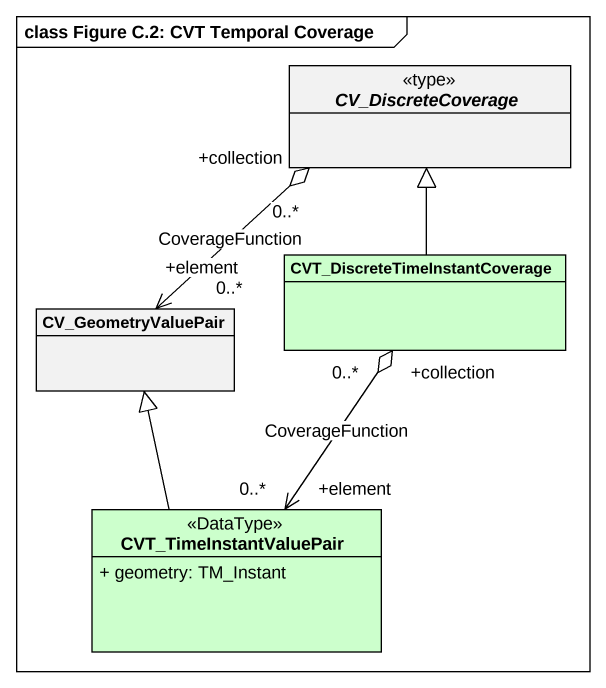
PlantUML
@startuml
mainframe class Figure C.2: CVT Temporal Coverage
hide circle
hide empty members
skinparam classAttributeIconSize 0
abstract class CV_DiscreteCoverage <<type>>
class "CVT_DiscreteTimeInstantCoverage" as CVT_DiscreteTimeInstantCover #CCFFCC
class CV_GeometryValuePair
class CVT_TimeInstantValuePair <<DataType>> #CCFFCC {
  + geometry: TM_Instant
}
CVT_DiscreteTimeInstantCover -up-|> CV_DiscreteCoverage
CV_GeometryValuePair "+element\n0..*" <-up-o "+collection\n0..*" CV_DiscreteCoverage : CoverageFunction
CVT_TimeInstantValuePair "+element\n0..*" <-up-o "+collection\n0..*" CVT_DiscreteTimeInstantCover : CoverageFunction
CVT_TimeInstantValuePair -up-|> CV_GeometryValuePair
@enduml
